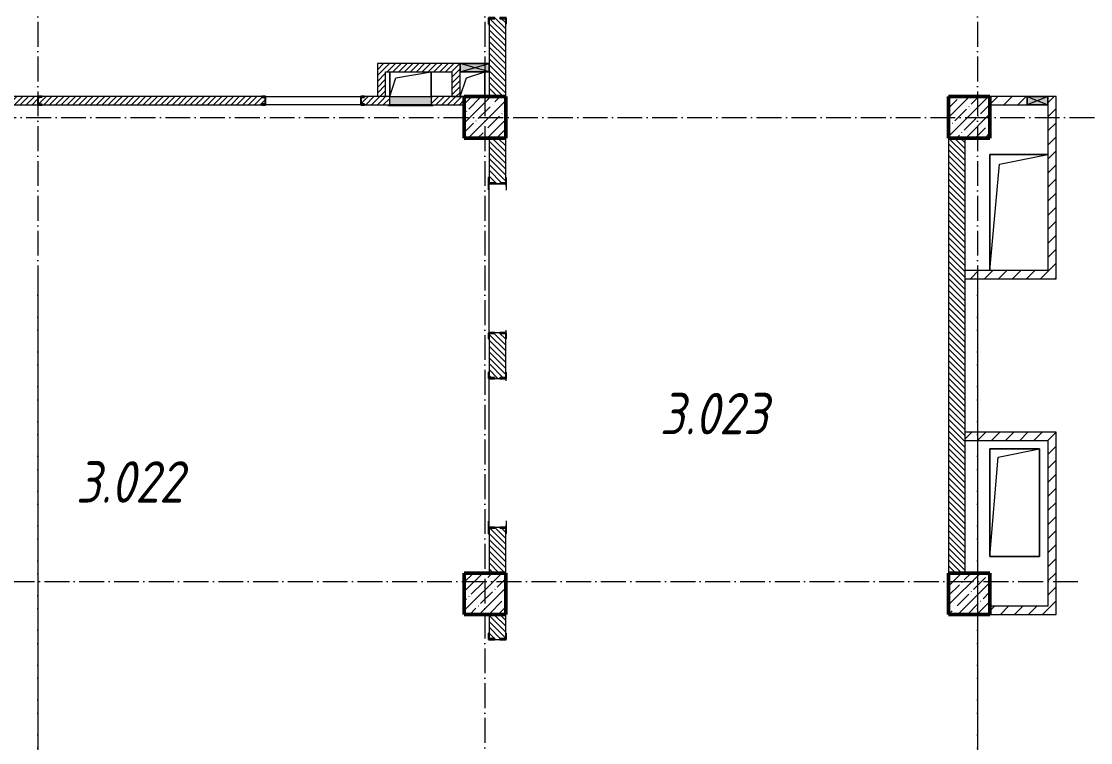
# Model space of a CAD drawing. Header units: millimetres. Extents: x -213536 to 1564669, y -45299 to 942238.
# Drawn here: x 219979 to 232895, y 503401 to 512105 of the extents above; entities that cross this region are included whole.
import ezdxf

# ---------------------------------------------------------------- set-up
doc = ezdxf.new("R2010")
doc.units = ezdxf.units.MM
doc.linetypes.add('50_200_ШТРИХ_1Т_ш5_п1_п1_', pattern=[700, 500, -100, 0, -100])
for name, color, linetype, lineweight in [('A-DETL-GENF-OTLN', 7, 'Continuous', 9), ('A-FLOR-____-OTLN', 7, 'Continuous', 9), ('A-GENM-____-MCUT', 7, 'Continuous', 25), ('A-GENM-____-OTLN', 7, 'Continuous', 9), ('A-GENM-____-OTLN-1', 7, 'Continuous', 25), ('A-GLAZ-____-OTLN', 7, 'Continuous', 9), ('A-WALL-____-MCUT', 7, 'Continuous', 13), ('A-WALL-____-PATT-1', 7, 'Continuous', 9), ('A-WALL-FNSH-MCUT-1', 7, 'Continuous', 9), ('I-WALL-____-OTLN', 7, 'Continuous', 9), ('S-COLS-____-MCUT', 7, 'Continuous', 50), ('S-COLS-____-OTLN', 7, 'Continuous', 9), ('S-GRID-____-OTLN-1', 7, '50_200_ШТРИХ_1Т_ш5_п1_п1_', 9), ('Марки помещений', 7, 'Continuous', 9)]:
    doc.layers.add(name, color=color, linetype=linetype, lineweight=lineweight)
doc.layers.add('A-GLAZ-____-OTLN-1', color=7, linetype='Continuous', lineweight=9, true_color=0xc0c0c0)
doc.styles.add('ISOCPEUR_I_2', font='isocpeui.ttf', dxfattribs={"width": 0.85, "height": 2.3})
pattern_1 = [(45, (142429.057, 459015.94), (-35.35534, 35.35534), [])]
pattern_2 = [(135, (142429.057, 459015.94), (-35.35534, -35.35534), [])]
pattern_3 = [(45, (142429.06, 459015.94), (-84.85281, 84.85281), [])]

# ---------------------------------------------------------------- blocks, each defined once
blk = doc.blocks.new('BSC_Колонна _Прямоугольная - 500х500-V36-АР1_План отверстий 3 этажа в осях 1-64_Ю-ЯЯ')
at = {"layer": 'S-COLS-____-OTLN'}
h = blk.add_hatch(dxfattribs=at)
h.set_pattern_fill('FP_44', color=256, style=0, pattern_type=2)
h.set_pattern_definition([(45, (-89000, -51931.04), (-114.04925, 114.04925), []), (45, (-88885.95, -51931.04), (-114.04925, 114.04925), [201.613, -40.323, 3.353, -36.97])])
h.paths.add_polyline_path([(-250, -250), (250, -250), (250, 250), (-250, 250)], flags=0)
at = {"layer": 'S-COLS-____-MCUT'}
for p, q in [((250, 250), (-250, 250)), ((-250, 250), (-250, -250)), ((250, -250), (250, 250)), ((-250, -250), (250, -250))]:
    blk.add_line(p, q, dxfattribs=at)
blk = doc.blocks.new('BSC_Колонна _Прямоугольная - 500х500-V37-АР1_План отверстий 3 этажа в осях 1-64_Ю-ЯЯ')
at = {"layer": 'S-COLS-____-OTLN'}
h = blk.add_hatch(dxfattribs=at)
h.set_pattern_fill('FP_45', color=256, style=0, pattern_type=2)
h.set_pattern_definition([(45, (-83150, -51931.04), (-114.04925, 114.04925), []), (45, (-83035.95, -51931.04), (-114.04925, 114.04925), [201.613, -40.323, 3.353, -36.97])])
h.paths.add_polyline_path([(-250, -250), (250, -250), (250, 250), (-250, 250)], flags=0)
at = {"layer": 'S-COLS-____-MCUT'}
for p, q in [((250, 250), (-250, 250)), ((-250, 250), (-250, -250)), ((250, -250), (250, 250)), ((-250, -250), (250, -250))]:
    blk.add_line(p, q, dxfattribs=at)
blk = doc.blocks.new('BSC_Колонна _Прямоугольная - 500х500-V54-АР1_План отверстий 3 этажа в осях 1-64_Ю-ЯЯ')
at = {"layer": 'S-COLS-____-OTLN'}
h = blk.add_hatch(dxfattribs=at)
h.set_pattern_fill('FP_62', color=256, style=0, pattern_type=2)
h.set_pattern_definition([(45, (-89000, -46181.04), (-114.04925, 114.04925), []), (45, (-88885.95, -46181.04), (-114.04925, 114.04925), [201.613, -40.323, 3.353, -36.97])])
h.paths.add_polyline_path([(-250, -250), (250, -250), (250, 250), (-250, 250)], flags=0)
at = {"layer": 'S-COLS-____-MCUT'}
for p, q in [((250, 250), (-250, 250)), ((-250, 250), (-250, -250)), ((250, -250), (250, 250)), ((-250, -250), (250, -250))]:
    blk.add_line(p, q, dxfattribs=at)
blk = doc.blocks.new('BSC_Колонна _Прямоугольная - 500х500-V55-АР1_План отверстий 3 этажа в осях 1-64_Ю-ЯЯ')
at = {"layer": 'S-COLS-____-OTLN'}
h = blk.add_hatch(dxfattribs=at)
h.set_pattern_fill('FP_63', color=256, style=0, pattern_type=2)
h.set_pattern_definition([(45, (-83150, -46181.04), (-114.04925, 114.04925), []), (45, (-83035.95, -46181.04), (-114.04925, 114.04925), [201.613, -40.323, 3.353, -36.97])])
h.paths.add_polyline_path([(-250, -250), (250, -250), (250, 250), (-250, 250)], flags=0)
at = {"layer": 'S-COLS-____-MCUT'}
for p, q in [((250, 250), (-250, 250)), ((-250, 250), (-250, -250)), ((250, -250), (250, 250)), ((-250, -250), (250, -250))]:
    blk.add_line(p, q, dxfattribs=at)
blk = doc.blocks.new('154_Стойка_СКБ_Швеллер - СМ-2180_100-28278414-АР1_План отверстий 3 этажа в осях 1-64_Ю-ЯЯ')
at = {"layer": 'A-GENM-____-MCUT'}
for p, q in [((171, 50), (125, 50)), ((125, 50), (125, -50)), ((129.5, 42.4), (171, 42.4)), ((129.5, -42.4), (129.5, 42.4)), ((171, 42.4), (171, 50)), ((125, -50), (171, -50)), ((171, -42.4), (129.5, -42.4)), ((171, -50), (171, -42.4))]:
    blk.add_line(p, q, dxfattribs=at)
blk = doc.blocks.new('154_Фахверк_СКБ_Швеллер - Тип_100_3380-28543384-АР1_План отверстий 3 этажа в осях 1-64_Ю-ЯЯ')
at = {"layer": 'A-GENM-____-MCUT'}
for p, q in [((175, 50), (125, 50)), ((125, 50), (125, -50)), ((128, 47), (175, 47)), ((128, -47), (128, 47)), ((175, 47), (175, 50)), ((125, -50), (175, -50)), ((175, -47), (128, -47)), ((175, -50), (175, -47))]:
    blk.add_line(p, q, dxfattribs=at)
blk = doc.blocks.new('154_Стойка_СКБ_Уголок - СМ-2180_200-28268025-АР1_План отверстий 3 этажа в осях 1-64_Ю-ЯЯ')
at = {"layer": 'A-GENM-____-MCUT'}
for p, q in [((125, 156), (125, 81)), ((200, 156), (125, 156)), ((131, 81), (131, 150)), ((131, 150), (200, 150)), ((200, 150), (200, 156)), ((125, 81), (131, 81)), ((131, 19), (125, 19)), ((125, 19), (125, -56)), ((131, -50), (131, 19)), ((125, -56), (200, -56)), ((200, -50), (131, -50)), ((200, -56), (200, -50))]:
    blk.add_line(p, q, dxfattribs=at)
blk = doc.blocks.new('Фахверк_СКБ_Уголок - 200_3960-28268576-АР1_План отверстий 3 этажа в осях 1-64_Ю-ЯЯ')
at = {"layer": 'A-GENM-____-MCUT'}
for p, q in [((200, 156), (125, 156)), ((125, 156), (125, 81)), ((131, 81), (131, 150)), ((131, 150), (200, 150)), ((200, 150), (200, 156)), ((125, 81), (131, 81)), ((131, 19), (125, 19)), ((125, 19), (125, -56)), ((131, -50), (131, 19)), ((125, -56), (200, -56)), ((200, -50), (131, -50)), ((200, -56), (200, -50))]:
    blk.add_line(p, q, dxfattribs=at)
blk = doc.blocks.new('АР_Перемычка - АР_Перемычка-28729843-АР1_План отверстий 3 этажа в осях 1-64_Ю-ЯЯ')
at = {"layer": 'A-GENM-____-OTLN'}
blk.add_line((-400, -100), (-392, -100), dxfattribs=at)
blk = doc.blocks.new('Фахверк_СКБ_Уголок - 200_3550-28267367-АР1_План отверстий 3 этажа в осях 1-64_Ю-ЯЯ')
at = {"layer": 'A-GENM-____-MCUT'}
for p, q in [((200, 156), (125, 156)), ((125, 156), (125, 81)), ((131, 81), (131, 150)), ((131, 150), (200, 150)), ((200, 150), (200, 156)), ((125, 81), (131, 81)), ((131, 19), (125, 19)), ((125, 19), (125, -56)), ((131, -50), (131, 19)), ((125, -56), (200, -56)), ((200, -50), (131, -50)), ((200, -56), (200, -50))]:
    blk.add_line(p, q, dxfattribs=at)
blk = doc.blocks.new('154_Стойка_СКБ_Уголок - СМ-2480_200-28346303-АР1_План отверстий 3 этажа в осях 1-64_Ю-ЯЯ')
at = {"layer": 'A-GENM-____-MCUT'}
for p, q in [((125, 156), (125, 81)), ((200, 156), (125, 156)), ((131, 81), (131, 150)), ((131, 150), (200, 150)), ((200, 150), (200, 156)), ((125, 81), (131, 81)), ((131, 19), (125, 19)), ((125, 19), (125, -56)), ((131, -50), (131, 19)), ((125, -56), (200, -56)), ((200, -50), (131, -50)), ((200, -56), (200, -50))]:
    blk.add_line(p, q, dxfattribs=at)
blk = doc.blocks.new('Стойка_Влож_Полоса боковая - Полоса-V164-АР1_План отверстий 3 этажа в осях 1-64_Ю-ЯЯ')
at = {"layer": 'A-GENM-____-OTLN'}
for p, q in [((-5, 60), (0, 60)), ((-5, -60), (-5, 60)), ((0, 31), (0, -31)), ((0, -60), (-5, -60))]:
    blk.add_line(p, q, dxfattribs=at)
blk = doc.blocks.new('Стойка_Влож_Уголок_Опорный - Уголок-28213941-АР1_План отверстий 3 этажа в осях 1-64_Ю-ЯЯ')
at = {"layer": 'A-GENM-____-OTLN'}
for p, q in [((-212, -6), (-212, 0)), ((0, 0), (0, -6)), ((-212, -75), (-212, -6)), ((-212, -6), (-206, -6)), ((-212, -75), (-206, -75)), ((-6, -6), (0, -6)), ((-6, -75), (0, -75)), ((0, -6), (0, -75))]:
    blk.add_line(p, q, dxfattribs=at)
blk = doc.blocks.new('AR_Отверстие Ниша - Лючок-32401698-АР1_План отверстий 3 этажа в осях 1-64_Ю-ЯЯ')
at = {"layer": 'A-GLAZ-____-OTLN'}
blk.add_hatch(color=256, dxfattribs=at).paths.add_polyline_path([(-250, 50), (-250, -50), (250, -50), (250, 50)], flags=0)
for p, q in [((-250, 50), (250, 50)), ((-250, -50), (-250, 50)), ((250, 50), (250, -50)), ((250, -50), (-250, -50))]:
    blk.add_line(p, q, dxfattribs=at)
blk = doc.blocks.new('Л_Общий_Лючок - Лючок-29741473-АР1_План отверстий 3 этажа в осях 1-64_Ю-ЯЯ')
at = {"layer": 'A-GLAZ-____-OTLN-1'}
blk.add_hatch(color=256, dxfattribs=at).paths.add_polyline_path([(524, -6), (524, 0), (-24, 0), (-24, -6), (500, -6)], flags=0)
at = {"layer": 'A-GLAZ-____-OTLN'}
for p, q in [((-24, 0), (-24, -6)), ((524, 0), (524, -6)), ((-24, -6), (524, -6))]:
    blk.add_line(p, q, dxfattribs=at)
blk = doc.blocks.new('AR_Отверстие прямоугольное _в плите_ - AR_Отверстие прямоугольное _в плите_-30459267-АР1_План отверстий 3 этажа в осях 1-64_Ю-ЯЯ')
at = {"layer": 'A-GENM-____-OTLN'}
for p, q in [((-250, 150), (-250, -150)), ((-175, 75), (250, 150)), ((250, -150), (250, 150)), ((-250, -150), (-175, 75))]:
    blk.add_line(p, q, dxfattribs=at)
blk = doc.blocks.new('AR_Отверстие прямоугольное _в плите_ - AR_Отверстие прямоугольное _в плите_-30552542-АР1_План отверстий 3 этажа в осях 1-64_Ю-ЯЯ')
at = {"layer": 'A-GENM-____-OTLN'}
for p, q in [((350, 700), (-350, 700)), ((-350, 700), (-350, -700)), ((-233, 583), (350, 700)), ((-350, -700), (-233, 583))]:
    blk.add_line(p, q, dxfattribs=at)
blk = doc.blocks.new('AR_Отверстие прямоугольное _в плите_ - AR_Отверстие прямоугольное _в плите_-30552544-АР1_План отверстий 3 этажа в осях 1-64_Ю-ЯЯ')
at = {"layer": 'A-GENM-____-OTLN'}
for p, q in [((300, 650), (-300, 650)), ((-300, 650), (-300, -650)), ((-200, 550), (300, 650)), ((300, -650), (300, 650)), ((-300, -650), (-200, 550)), ((-300, -650), (300, -650))]:
    blk.add_line(p, q, dxfattribs=at)
blk = doc.blocks.new('AR_Отверстие прямоугольное _в плите_ - AR_Отверстие прямоугольное _в плите_-30459338-АР1_План отверстий 3 этажа в осях 1-64_Ю-ЯЯ')
at = {"layer": 'A-GENM-____-OTLN'}
for p, q in [((-75, 75), (150, 150)), ((150, -150), (150, 150)), ((-150, -150), (-75, 75))]:
    blk.add_line(p, q, dxfattribs=at)
blk = doc.blocks.new('AR_Отверстие прямоугольное _в стене__БезПР - AR_Отверстие прямоугольное _в стене__БезПР-36899173-АР1_План отверстий 3 этажа в осях 1-64_Ю-ЯЯ')
at = {"layer": 'A-GLAZ-____-OTLN'}
blk.add_hatch(color=256, dxfattribs=at).paths.add_polyline_path([(175, 50), (-175, 50), (-175, -50), (175, -50)], flags=0)
at = {"layer": 'A-DETL-GENF-OTLN'}
for p, q in [((-175, -50), (-175, 50)), ((-175, 50), (175, 50)), ((175, 50), (-175, -50)), ((-175, 50), (175, -50)), ((175, 50), (-175, 50)), ((-175, 50), (-175, -50)), ((175, 50), (175, -50)), ((175, -50), (175, 50)), ((175, -50), (-175, -50)), ((-175, -50), (175, -50))]:
    blk.add_line(p, q, dxfattribs=at)
at = {"layer": 'A-GLAZ-____-OTLN'}
blk.add_line((175, 50), (-175, 50), dxfattribs=at)
blk = doc.blocks.new('AR_Отверстие прямоугольное _в стене__БезПР - AR_Отверстие прямоугольное _в стене__БезПР-36427648-АР1_План отверстий 3 этажа в осях 1-64_Ю-ЯЯ')
at = {"layer": 'A-GLAZ-____-OTLN'}
blk.add_hatch(color=256, dxfattribs=at).paths.add_polyline_path([(125, -50), (125, 50), (-125, 50), (-125, -50)], flags=0)
at = {"layer": 'A-DETL-GENF-OTLN'}
for p, q in [((-125, -50), (-125, 50)), ((-125, 50), (125, 50)), ((125, 50), (-125, -50)), ((-125, 50), (125, -50)), ((125, 50), (-125, 50)), ((-125, 50), (-125, -50)), ((125, 50), (125, -50)), ((125, -50), (125, 50)), ((125, -50), (-125, -50)), ((-125, -50), (125, -50))]:
    blk.add_line(p, q, dxfattribs=at)
at = {"layer": 'A-GLAZ-____-OTLN'}
blk.add_line((125, 50), (-125, 50), dxfattribs=at)

msp = doc.modelspace()

# ---------------------------------------------------------------- hatches: boundary and pattern name
at = {"layer": 'A-WALL-____-PATT-1'}
h = msp.add_hatch(dxfattribs=at)
h.set_pattern_fill('FP_9', color=256, style=0, pattern_type=2)
h.set_pattern_definition(pattern_2)
h.paths.add_polyline_path([(225829.1, 511197), (225829.1, 512141), (225760.1, 512141), (225760.1, 512147), (225698.1, 512147), (225698.1, 512141), (225629.1, 512141), (225629.1, 511197)], flags=0)
h.paths.add_polyline_path([(225760.1, 513297), (225760.1, 513303), (225829.1, 513303), (225829.1, 513712), (225629.1, 513712), (225629.1, 513303), (225698.1, 513303), (225698.1, 513297)], flags=0)
h.paths.add_polyline_path([(225629.1, 513962), (225829.1, 513962), (225829.1, 514197), (225629.1, 514197)], flags=0)
h = msp.add_hatch(dxfattribs=at)
h.set_pattern_fill('FP_8', color=256, style=0, pattern_type=2)
h.set_pattern_definition(pattern_1)
h.paths.add_polyline_path([(225179.1, 511497), (225279.1, 511497), (225279.1, 511597), (224279.1, 511597), (224279.1, 511497), (224379.1, 511497)], flags=0)
h = msp.add_hatch(dxfattribs=at)
h.set_pattern_fill('FP_8', color=256, style=0, pattern_type=2)
h.set_pattern_definition(pattern_1)
h.paths.add_polyline_path([(224379.1, 511197), (224379.1, 511497), (224279.1, 511497), (224279.1, 511197)], flags=0)
h = msp.add_hatch(dxfattribs=at)
h.set_pattern_fill('FP_8', color=256, style=0, pattern_type=2)
h.set_pattern_definition(pattern_1)
h.paths.add_polyline_path([(225279.1, 511197), (225279.1, 511497), (225179.1, 511497), (225179.1, 511197)], flags=0)
h = msp.add_hatch(dxfattribs=at)
h.set_pattern_fill('FP_8', color=256, style=0, pattern_type=2)
h.set_pattern_definition(pattern_1)
h.paths.add_polyline_path([(224329.1, 511097), (224329.1, 511197), (224125.1, 511197), (224125.1, 511189.4), (224083.6, 511189.4), (224083.6, 511104.6), (224125.1, 511104.6), (224125.1, 511097)], flags=0)
h.paths.add_polyline_path([(222883.1, 511097), (222883.1, 511104.6), (222924.6, 511104.6), (222924.6, 511189.4), (222883.1, 511189.4), (222883.1, 511197), (220229.1, 511197), (220229.1, 511194), (220182.1, 511194), (220182.1, 511100), (220229.1, 511100), (220229.1, 511097)], flags=0)
h.paths.add_polyline_path([(220179.1, 511097), (220179.1, 511197), (217429.1, 511197), (217429.1, 511097), (218416, 511097)], flags=0)
h = msp.add_hatch(dxfattribs=at)
h.set_pattern_fill('FP_8', color=256, style=0, pattern_type=2)
h.set_pattern_definition(pattern_1)
h.paths.add_polyline_path([(225329.1, 511097), (225329.1, 511197), (224929.1, 511197), (224929.1, 511097)], flags=0)
h.paths.add_polyline_path([(224429.1, 511097), (224429.1, 511197), (224329.1, 511197), (224329.1, 511097)], flags=0)
h = msp.add_hatch(dxfattribs=at)
h.set_pattern_fill('FP_7', color=256, style=0, pattern_type=2)
h.set_pattern_definition(pattern_3)
h.paths.add_polyline_path([(232129.1, 511097), (232129.1, 511197), (231679.1, 511197), (231679.1, 511097)], flags=0)
h.paths.add_polyline_path([(232379.1, 511097), (232479.1, 511097), (232479.1, 511197), (232379.1, 511197)], flags=0)
h = msp.add_hatch(dxfattribs=at)
h.set_pattern_fill('FP_7', color=256, style=0, pattern_type=2)
h.set_pattern_definition(pattern_3)
h.paths.add_polyline_path([(232379.1, 509097), (232479.1, 509097), (232479.1, 511097), (232379.1, 511097)], flags=0)
h = msp.add_hatch(dxfattribs=at)
h.set_pattern_fill('FP_9', color=256, style=0, pattern_type=2)
h.set_pattern_definition(pattern_2)
h.paths.add_polyline_path([(225829.1, 505447), (225829.1, 505991), (225760.1, 505991), (225760.1, 505997), (225698.1, 505997), (225698.1, 505991), (225629.1, 505991), (225629.1, 505447), (225789.1, 505447)], flags=0)
h.paths.add_polyline_path([(225698.1, 507797), (225760.1, 507797), (225760.1, 507803), (225829.1, 507803), (225829.1, 508341), (225760.1, 508341), (225760.1, 508347), (225698.1, 508347), (225698.1, 508341), (225629.1, 508341), (225629.1, 507803), (225698.1, 507803)], flags=0)
h.paths.add_polyline_path([(225698.1, 510147), (225760.1, 510147), (225760.1, 510153), (225829.1, 510153), (225829.1, 510697), (225629.1, 510697), (225629.1, 510153), (225698.1, 510153)], flags=0)
h = msp.add_hatch(dxfattribs=at)
h.set_pattern_fill('FP_9', color=256, style=0, pattern_type=2)
h.set_pattern_definition(pattern_2)
h.paths.add_polyline_path([(231379.1, 505447), (231379.1, 510697), (231179.1, 510697), (231179.1, 505447)], flags=0)
h = msp.add_hatch(dxfattribs=at)
h.set_pattern_fill('FP_7', color=256, style=0, pattern_type=2)
h.set_pattern_definition(pattern_3)
h.paths.add_polyline_path([(231379.1, 508997), (232479.1, 508997), (232479.1, 509097), (231379.1, 509097)], flags=0)
h = msp.add_hatch(dxfattribs=at)
h.set_pattern_fill('FP_7', color=256, style=0, pattern_type=2)
h.set_pattern_definition(pattern_3)
h.paths.add_polyline_path([(232379.1, 507047), (232379.1, 507147), (231379.1, 507147), (231379.1, 507047)], flags=0)
h = msp.add_hatch(dxfattribs=at)
h.set_pattern_fill('FP_7', color=256, style=0, pattern_type=2)
h.set_pattern_definition(pattern_3)
h.paths.add_polyline_path([(232379.1, 505047), (232479.1, 505047), (232479.1, 507147), (232379.1, 507147), (232379.1, 506552.5)], flags=0)
h = msp.add_hatch(dxfattribs=at)
h.set_pattern_fill('FP_7', color=256, style=0, pattern_type=2)
h.set_pattern_definition(pattern_3)
h.paths.add_polyline_path([(231679.1, 504947), (232479.1, 504947), (232479.1, 505047), (231679.1, 505047)], flags=0)
h = msp.add_hatch(dxfattribs=at)
h.set_pattern_fill('FP_9', color=256, style=0, pattern_type=2)
h.set_pattern_definition(pattern_2)
h.paths.add_polyline_path([(225829.1, 502497), (225829.1, 502941), (225760.1, 502941), (225760.1, 502947), (225698.1, 502947), (225698.1, 502941), (225629.1, 502941), (225629.1, 502497), (225789.1, 502497)], flags=0)
h.paths.add_polyline_path([(225698.1, 504647), (225760.1, 504647), (225760.1, 504653), (225829.1, 504653), (225829.1, 504947), (225629.1, 504947), (225629.1, 504653), (225698.1, 504653)], flags=0)

# ---------------------------------------------------------------- linework, layer by layer
at = {"layer": 'A-FLOR-____-OTLN'}
for p, q in [((224429.1, 511197), (224429.1, 511497)), ((224929.1, 511497), (224929.1, 511197)), ((225579.1, 511497), (225579.1, 511197)), ((231679.1, 510497), (232379.1, 510497)), ((231679.1, 509097), (231679.1, 510497)), ((231679.1, 506947), (232279.1, 506947)), ((231679.1, 505647), (231679.1, 506947)), ((232279.1, 506947), (232279.1, 505647)), ((232279.1, 505647), (231679.1, 505647))]:
    msp.add_line(p, q, dxfattribs=at)
at = {"layer": 'A-WALL-____-MCUT'}
for p, q in [((225629.1, 512072), (225629.1, 511597)), ((225829.1, 511197), (225829.1, 512072)), ((225629.1, 511497), (225629.1, 511197)), ((225629.1, 510697), (225629.1, 510222)), ((225829.1, 510222), (225829.1, 510697)), ((231179.1, 510697), (231179.1, 505447)), ((231379.1, 505447), (231379.1, 510697)), ((225629.1, 508272), (225629.1, 507872)), ((225760.1, 508347), (225698.1, 508347)), ((225829.1, 507872), (225829.1, 508272)), ((225698.1, 507797), (225760.1, 507797)), ((225629.1, 505922), (225629.1, 505447)), ((225829.1, 505447), (225829.1, 505922)), ((225629.1, 504947), (225629.1, 504722)), ((225829.1, 504722), (225829.1, 504947)), ((225698.1, 504647), (225760.1, 504647))]:
    msp.add_line(p, q, dxfattribs=at)
at = {"layer": 'A-WALL-FNSH-MCUT-1'}
for p, q in [((225279.1, 511597), (224279.1, 511597)), ((224279.1, 511597), (224279.1, 511197)), ((224379.1, 511497), (225179.1, 511497)), ((224379.1, 511197), (224379.1, 511497)), ((225179.1, 511497), (225179.1, 511197)), ((225279.1, 511197), (225279.1, 511497)), ((220179.1, 511197), (217429.1, 511197)), ((217429.1, 511097), (220179.1, 511097)), ((222883.1, 511197), (220229.1, 511197)), ((220229.1, 511097), (222883.1, 511097)), ((224429.1, 511197), (224125.1, 511197)), ((224125.1, 511097), (224429.1, 511097)), ((225329.1, 511197), (224929.1, 511197)), ((224929.1, 511097), (225329.1, 511097)), ((225179.1, 511197), (225279.1, 511197)), ((232129.1, 511197), (231679.1, 511197)), ((231679.1, 511097), (232129.1, 511097)), ((232479.1, 511197), (232379.1, 511197)), ((232379.1, 511097), (232379.1, 509097)), ((232479.1, 508997), (232479.1, 511197)), ((232379.1, 509097), (231379.1, 509097)), ((231379.1, 508997), (232479.1, 508997)), ((232479.1, 507147), (231379.1, 507147)), ((232479.1, 504947), (232479.1, 507147)), ((231379.1, 507047), (232379.1, 507047)), ((232379.1, 507047), (232379.1, 505047)), ((232379.1, 505047), (231679.1, 505047)), ((231679.1, 504947), (232479.1, 504947))]:
    msp.add_line(p, q, dxfattribs=at)
at = {"layer": 'I-WALL-____-OTLN'}
for p, q in [((222929.1, 511197), (224079.1, 511197)), ((224079.1, 511097), (222929.1, 511097)), ((225629.1, 508347), (225629.1, 510147)), ((225829.1, 510147), (225829.1, 510117)), ((225829.1, 508377), (225829.1, 508347)), ((225629.1, 505997), (225629.1, 507797)), ((225829.1, 507797), (225829.1, 507767)), ((225829.1, 506027), (225829.1, 505997))]:
    msp.add_line(p, q, dxfattribs=at)
at = {"layer": 'S-GRID-____-OTLN-1', "color": 251, "ltscale": 0.6, "true_color": 0x636466}
for p, q in [((220179.1, 549908.8), (220179.1, 498997)), ((225579.1, 549908.8), (225579.1, 498997)), ((231529.1, 549908.8), (231529.1, 498997)), ((211635.6, 510947), (246503.5, 510947)), ((220179.1, 508896.9), (220179.1, 467585.8)), ((231529.1, 508896.9), (231529.1, 454533.3)), ((209755.8, 505347), (232747.8, 505347))]:
    msp.add_line(p, q, dxfattribs=at)

# ---------------------------------------------------------------- block references
at = {"layer": 'A-GENM-____-OTLN'}
for name, p in [('AR_Отверстие прямоугольное _в плите_ - AR_Отверстие прямоугольное _в плите_-30459267-АР1_План отверстий 3 этажа в осях 1-64_Ю-ЯЯ', (224679.1, 511347)), ('AR_Отверстие прямоугольное _в плите_ - AR_Отверстие прямоугольное _в плите_-30459338-АР1_План отверстий 3 этажа в осях 1-64_Ю-ЯЯ', (225429.1, 511347)), ('AR_Отверстие прямоугольное _в плите_ - AR_Отверстие прямоугольное _в плите_-30552542-АР1_План отверстий 3 этажа в осях 1-64_Ю-ЯЯ', (232029.1, 509797)), ('Стойка_Влож_Уголок_Опорный - Уголок-28213941-АР1_План отверстий 3 этажа в осях 1-64_Ю-ЯЯ', (225835.1, 510147)), ('AR_Отверстие прямоугольное _в плите_ - AR_Отверстие прямоугольное _в плите_-30552544-АР1_План отверстий 3 этажа в осях 1-64_Ю-ЯЯ', (231979.1, 506297))]:
    msp.add_blockref(name, p, dxfattribs=at)
for name, p, rotation in [('АР_Перемычка - АР_Перемычка-28729843-АР1_План отверстий 3 этажа в осях 1-64_Ю-ЯЯ', (225729.1, 510147), 269.9999999999999), ('Стойка_Влож_Полоса боковая - Полоса-V164-АР1_План отверстий 3 этажа в осях 1-64_Ю-ЯЯ', (225729.1, 510147), 89.99999999999994), ('Стойка_Влож_Уголок_Опорный - Уголок-28213941-АР1_План отверстий 3 этажа в осях 1-64_Ю-ЯЯ', (225623.1, 505997), 180), ('Стойка_Влож_Полоса боковая - Полоса-V164-АР1_План отверстий 3 этажа в осях 1-64_Ю-ЯЯ', (225729.1, 505997), 269.9999999999999)]:
    msp.add_blockref(name, p, dxfattribs=dict(at, rotation=rotation))
at = {"layer": 'A-GENM-____-OTLN-1'}
for name, p, rotation in [('154_Стойка_СКБ_Уголок - СМ-2180_200-28268025-АР1_План отверстий 3 этажа в осях 1-64_Ю-ЯЯ', (225679.1, 512272), 269.9999999999999), ('154_Стойка_СКБ_Швеллер - СМ-2180_100-28278414-АР1_План отверстий 3 этажа в осях 1-64_Ю-ЯЯ', (223054.1, 511147), 180), ('154_Стойка_СКБ_Уголок - СМ-2480_200-28346303-АР1_План отверстий 3 этажа в осях 1-64_Ю-ЯЯ', (225779.1, 510022), 89.99999999999993), ('Фахверк_СКБ_Уголок - 200_3550-28267367-АР1_План отверстий 3 этажа в осях 1-64_Ю-ЯЯ', (225679.1, 508472), 269.9999999999999), ('Фахверк_СКБ_Уголок - 200_3550-28267367-АР1_План отверстий 3 этажа в осях 1-64_Ю-ЯЯ', (225779.1, 507672), 89.99999999999993), ('154_Стойка_СКБ_Уголок - СМ-2480_200-28346303-АР1_План отверстий 3 этажа в осях 1-64_Ю-ЯЯ', (225679.1, 506122), 269.9999999999999), ('Фахверк_СКБ_Уголок - 200_3960-28268576-АР1_План отверстий 3 этажа в осях 1-64_Ю-ЯЯ', (225779.1, 504522), 89.99999999999993)]:
    msp.add_blockref(name, p, dxfattribs=dict(at, rotation=rotation))
for name, p in [('154_Фахверк_СКБ_Швеллер - Тип_100_3380-28543384-АР1_План отверстий 3 этажа в осях 1-64_Ю-ЯЯ', (220054.1, 511147)), ('154_Стойка_СКБ_Швеллер - СМ-2180_100-28278414-АР1_План отверстий 3 этажа в осях 1-64_Ю-ЯЯ', (223954.1, 511147))]:
    msp.add_blockref(name, p, dxfattribs=at)
at = {"layer": 'A-GLAZ-____-OTLN', "rotation": 180}
for name, p in [('AR_Отверстие прямоугольное _в стене__БезПР - AR_Отверстие прямоугольное _в стене__БезПР-36899173-АР1_План отверстий 3 этажа в осях 1-64_Ю-ЯЯ', (225454.1, 511547)), ('AR_Отверстие Ниша - Лючок-32401698-АР1_План отверстий 3 этажа в осях 1-64_Ю-ЯЯ', (224679.1, 511147))]:
    msp.add_blockref(name, p, dxfattribs=at)
at = {"layer": 'A-GLAZ-____-OTLN'}
for name, p in [('Л_Общий_Лючок - Лючок-29741473-АР1_План отверстий 3 этажа в осях 1-64_Ю-ЯЯ', (224429.1, 511097)), ('AR_Отверстие прямоугольное _в стене__БезПР - AR_Отверстие прямоугольное _в стене__БезПР-36427648-АР1_План отверстий 3 этажа в осях 1-64_Ю-ЯЯ', (232254.1, 511147))]:
    msp.add_blockref(name, p, dxfattribs=at)
at = {"layer": 'S-COLS-____-OTLN'}
for name, p in [('BSC_Колонна _Прямоугольная - 500х500-V37-АР1_План отверстий 3 этажа в осях 1-64_Ю-ЯЯ', (225579.1, 510947)), ('BSC_Колонна _Прямоугольная - 500х500-V36-АР1_План отверстий 3 этажа в осях 1-64_Ю-ЯЯ', (231429.1, 510947)), ('BSC_Колонна _Прямоугольная - 500х500-V55-АР1_План отверстий 3 этажа в осях 1-64_Ю-ЯЯ', (225579.1, 505197)), ('BSC_Колонна _Прямоугольная - 500х500-V54-АР1_План отверстий 3 этажа в осях 1-64_Ю-ЯЯ', (231429.1, 505197))]:
    msp.add_blockref(name, p, dxfattribs=at)

# ---------------------------------------------------------------- texts
at = {"layer": 'Марки помещений', "char_height": 500, "width": 785.654, "attachment_point": 1, "style": 'ISOCPEUR_I_2'}
for s, insert in [('3.023', (227690.8, 507621.6)), ('3.022', (220637.1, 506796.8))]:
    msp.add_mtext(s, dxfattribs=dict(at, insert=insert))

doc.saveas('drawing.dxf')
